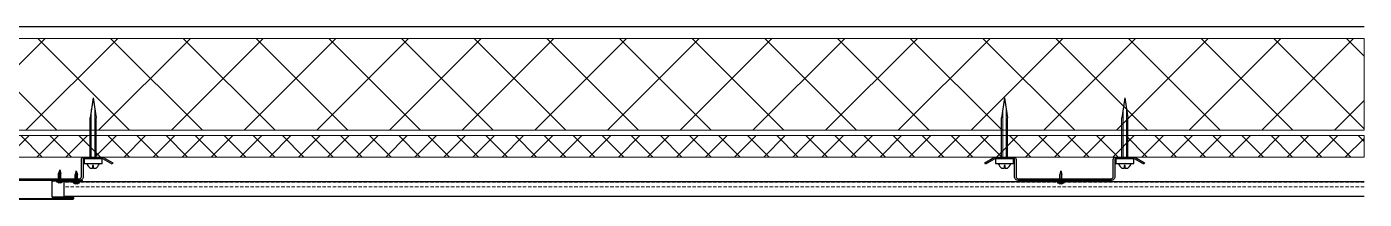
# Model space of a CAD drawing. Header units: millimetres. Extents: x 3616 to 17812, y 1698 to 9799.
# Drawn here: x 7980 to 9219, y 1841 to 2001 of the extents above; entities that cross this region are included whole.
import ezdxf

# ---------------------------------------------------------------- set-up
doc = ezdxf.new("R2010")
doc.units = ezdxf.units.MM
doc.linetypes.add('невидимая2', pattern=[4.7625, 3.175, -1.5875])
for name, color, linetype, lineweight in [('1', 250, 'Continuous', 30), ('3', 4, 'Continuous', 15), ('30', 233, 'Continuous', 5), ('4', 233, 'Continuous', 30), ('6', 191, 'Continuous', 30), ('hidden', 30, 'невидимая2', 5), ('Plofile 2', 250, 'Continuous', 30), ('Siding', 3, 'Continuous', 30)]:
    doc.layers.add(name, color=color, linetype=linetype, lineweight=lineweight)

# ---------------------------------------------------------------- blocks, each defined once
blk = doc.blocks.new('deco')
at = {"layer": '3'}
for p, q in [((-0.292, 0), (-0.292, 1.201)), ((0.293, 0), (0.293, 1.201))]:
    blk.add_line(p, q, dxfattribs=at)
at = {"layer": '4'}
for p, q in [((0, 1.485), (-0.5, 1)), ((0, 1.485), (0.5, 1)), ((-0.5, 0), (-0.5, 1)), ((0.5, 0), (0.5, 1)), ((0.5, 0), (-0.5, 0)), ((1.519, 0), (-1.519, 0)), ((-1.519, 0), (-1.519, -0.111)), ((-1.519, -0.111), (1.519, -0.111)), ((-0.084, -0.233), (-0.455, -0.233)), ((0.084, -0.166), (-0.084, -0.166)), ((-0.084, -0.166), (-0.084, -0.233)), ((0.084, -0.233), (0.084, -0.166)), ((0.455, -0.233), (0.084, -0.233)), ((1.519, -0.111), (1.519, 0))]:
    blk.add_line(p, q, dxfattribs=at)
for major_axis, start_param, end_param in [((-1.519, 0), 0.791077, 1.266344), ((1.519, 0), -1.266344, -0.791077)]:
    blk.add_ellipse((0, 0.245), major_axis=major_axis, ratio=0.329918, start_param=start_param, end_param=end_param, dxfattribs=at)

msp = doc.modelspace()

# ---------------------------------------------------------------- hatches: boundary and pattern name
at = {"layer": '30'}
h = msp.add_hatch(dxfattribs=at)
h.set_pattern_fill('ANSI37', color=256, scale=15, style=0)
h.set_pattern_definition([(45, (-6723.113, -10911.51), (-33.67596, 33.67596), []), (135, (-6723.113, -10911.51), (-33.67596, -33.67596), [])])
h.paths.add_polyline_path([(9218.8, 1989.7), (6639.7, 1989.7), (6639.7, 1904.7), (9218.8, 1904.7)])
h = msp.add_hatch(dxfattribs=at)
h.set_pattern_fill('ANSI37', color=24, scale=6, style=0)
h.set_pattern_definition([(45, (-27705.025, -8894.072), (-13.470384, 13.470384), []), (135, (-27705.025, -8894.072), (-13.470384, -13.470384), [])])
h.paths.add_polyline_path([(6639.7, 1879.7), (6639.7, 1899.7), (9218.8, 1899.7), (9218.8, 1879.7)])

# ---------------------------------------------------------------- linework, layer by layer
at = {"layer": '1'}
msp.add_lwpolyline([(7942.4, 1859.7), (8028.4, 1859.7, 0.414214), (8030.4, 1861.7), (8030.4, 1877.7, -0.414214), (8032.4, 1879.7), (8049.8, 1879.7, -0.131652), (8050.8, 1879.4), (8059.4, 1874.5), (8058.7, 1873.2), (8050.1, 1878.1, 0.131652), (8049.8, 1878.2), (8032.4, 1878.2, 0.414214), (8031.9, 1877.7), (8031.9, 1861.7, -0.414214), (8028.4, 1858.2), (7942.4, 1858.2, -0.414214)], format="xyb", dxfattribs=at)
msp.add_lwpolyline([(9014.6, 1873.2), (9006, 1878.1, 0.131652), (9005.8, 1878.2), (8988.3, 1878.2, 0.414214), (8987.8, 1877.7), (8987.8, 1861.7, -0.414214), (8984.3, 1858.2), (8898.3, 1858.2, -0.414214), (8894.8, 1861.7), (8894.8, 1877.7, 0.414214), (8894.3, 1878.2), (8876.8, 1878.2, 0.131652), (8876.6, 1878.1), (8868, 1873.2), (8867.2, 1874.5), (8867.2, 1874.5), (8867.2, 1874.5), (8875.8, 1879.4, -0.131652), (8876.8, 1879.7), (8894.3, 1879.7, -0.414214), (8896.3, 1877.7), (8896.3, 1861.7, 0.414214), (8898.3, 1859.7), (8984.3, 1859.7, 0.414214), (8986.3, 1861.7), (8986.3, 1877.7, -0.414214), (8988.3, 1879.7), (9005.8, 1879.7, -0.131652), (9006.8, 1879.4), (9015.4, 1874.5)], format="xyb", close=True, dxfattribs=at)
at = {"layer": '30'}
msp.add_lwpolyline([(9218.8, 1989.7), (6639.7, 1989.7), (6639.7, 1904.7), (9218.8, 1904.7)], close=True, dxfattribs=at)
at = {"layer": '30', "color": 24}
for points in [[(6639.7, 1899.7), (9218.8, 1899.7)], [(6639.7, 1879.7), (6639.7, 1899.7), (9218.8, 1899.7), (9218.8, 1879.7), (6639.7, 1879.7)]]:
    msp.add_lwpolyline(points, dxfattribs=at)
at = {"layer": '6'}
msp.add_lwpolyline([(7949.3, 1840.7), (8022.3, 1840.7, 0.414214), (8023.3, 1841.7), (8023.3, 1841.7, 0.414214), (8022.3, 1842.7), (8004.3, 1842.7, -0.414214), (8003.3, 1843.7), (8003.3, 1856.7, -0.414214), (8004.3, 1857.7), (8031.3, 1857.7), (8031.3, 1858.2), (8004.3, 1858.2, 0.414214), (8002.8, 1856.7), (8002.8, 1843.7, 0.414214), (8004.3, 1842.2), (8022.3, 1842.2, -0.414214), (8022.8, 1841.7, -0.414214), (8022.3, 1841.2), (7949.3, 1841.2, -0.414214)], format="xyb", dxfattribs=at)
at = {"layer": 'hidden'}
for p, q in [((9218.8, 1856.7), (8014.3, 1856.7)), ((9218.8, 1852.3), (8014.3, 1852.3))]:
    msp.add_line(p, q, dxfattribs=at)
at = {"layer": 'Plofile 2'}
msp.add_lwpolyline([(9218.8, 2000.7), (6639.7, 2000.7)], dxfattribs=at)
at = {"layer": 'Siding'}
msp.add_lwpolyline([(9218.8, 1843.2), (8014.3, 1843.2), (8014.3, 1857.2), (9218.8, 1857.2)], dxfattribs=at)

# ---------------------------------------------------------------- block references
at = {"layer": '1'}
for p, xscale, yscale, zscale in [((8041.1, 1878.2), 5.5, 38, 5.5), ((8885.6, 1878.2), 5.5, 38, 5.5), ((8997, 1878.2), 5.5, 38, 5.5), ((8010.2, 1857.7), 2, 7, 2), ((8025.6, 1856.7), 2, 7, 2), ((8937.8, 1856.7), 2, 7, 2)]:
    msp.add_blockref('deco', p, dxfattribs=dict(at, xscale=xscale, yscale=yscale, zscale=zscale))

doc.saveas('drawing.dxf')
